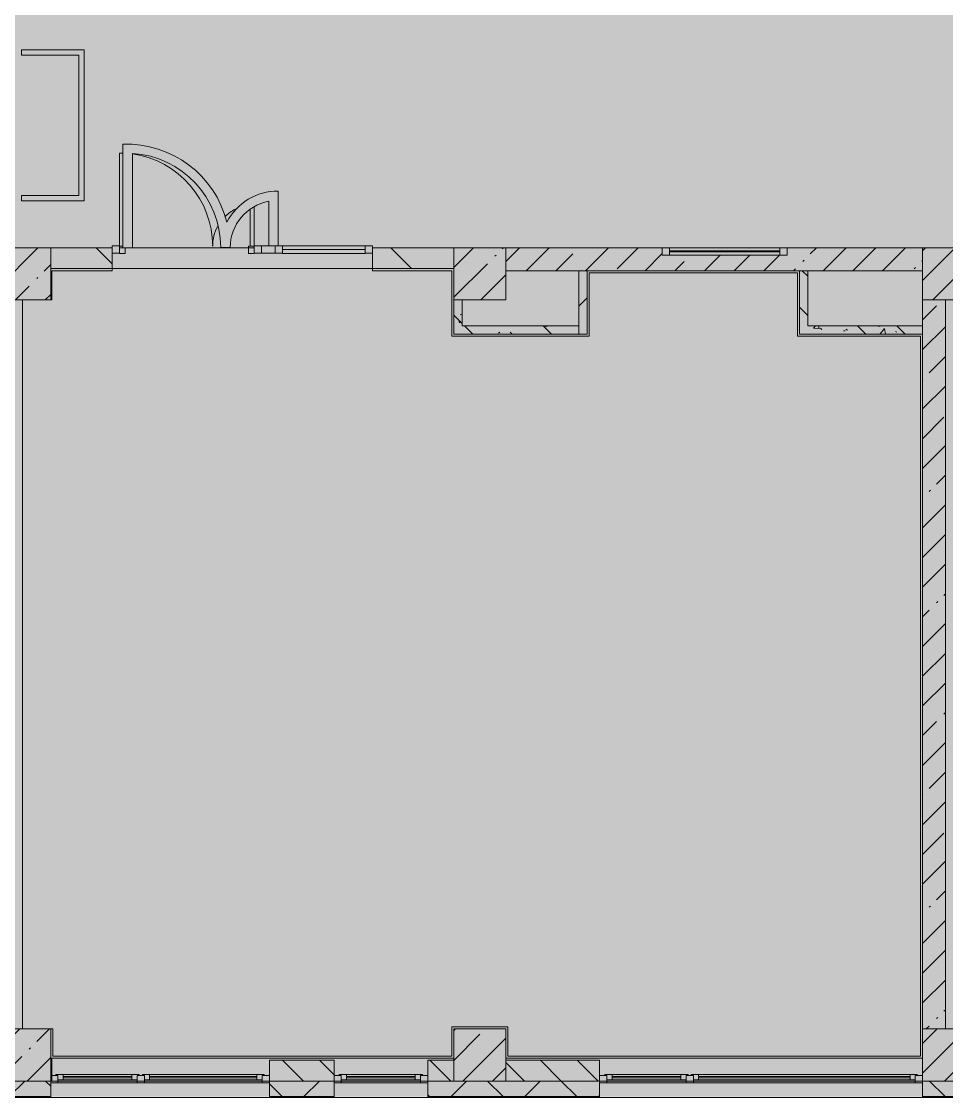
# Model space of a CAD drawing. Header units: millimetres. Extents: x -8624 to 200327, y -8553 to 29000.
# Drawn here: x 38760 to 47640, y -258 to 10073 of the extents above; entities that cross this region are included whole.
import ezdxf

# ---------------------------------------------------------------- set-up
doc = ezdxf.new("R2010")
doc.units = ezdxf.units.MM
doc.layers.add('A-DETL-GENF-1', color=7, linetype='Continuous', lineweight=9, true_color=0xc0c0c0, transparency=0.4)
for name, color, linetype, lineweight, true_color in [('A-DETL-GENF-3', 7, 'Continuous', 5, 0xb7b7b7), ('A-DOOR-2', 7, 'Continuous', 5, 0xe2e2e2), ('A-DOOR-3', 7, 'Continuous', 5, 0xb7b7b7), ('A-FLOR-1', 7, 'Continuous', 5, 0xb7b7b7), ('A-GLAZ-1', 7, 'Continuous', 5, 0x737373), ('A-GLAZ-CURT-1', 7, 'Continuous', 5, 0x737373), ('A-GLAZ-CWMG-1', 7, 'Continuous', 5, 0x737373), ('A-WALL-1', 7, 'Continuous', 5, 0x737373), ('A-WALL-2', 7, 'Continuous', 9, 0x737373), ('I-WALL-2', 7, 'Continuous', 5, 0x737373), ('I-WALL-3', 7, 'Continuous', 5, 0x787878), ('S-COLS-1', 7, 'Continuous', 5, 0x737373)]:
    doc.layers.add(name, color=color, linetype=linetype, lineweight=lineweight, true_color=true_color)
for name, color, linetype, lineweight in [('A-WALL', 7, 'Continuous', 5), ('A-WALL-3', 7, 'Continuous', 9), ('I-WALL', 7, 'Continuous', 5), ('S-COLS', 7, 'Continuous', 5)]:
    doc.layers.add(name, color=color, linetype=linetype, lineweight=lineweight)
pattern_1 = [(45, (0, 0), (-285.123, 285.123), []), (45, (285.12, 0), (-285.123, 285.123), [504.031, -100.806, 16.764, -84.042])]
pattern_2 = [(135, (0, 0), (-377.171, -377.171), [533.4, -88.9, 17.78, -88.9]), (135, (0, 376.94), (-377.171, -377.171), []), (50, (0, 0), (637.6445, -55.7866), [66.675, -733.425]), (355, (0, 0), (-123.349, 668.699), [53.34, -586.74]), (100.451, (53.14, -4.65), (514.299, 612.908), [56.665, -623.315]), (46.184, (0, 177.8), (948.776, -147.15), [100.012, -1100.137]), (96.636, (79.1, 165.5), (830.909, 865.997), [84.998, -934.973]), (351.184, (0, 177.8), (830.918, 865.988), [80.01, -880.11]), (21, (88.9, 133.35), (530.6506, -357.928), [66.675, -733.425]), (326, (88.9, 133.35), (216.308, 644.6585), [53.34, -586.74]), (71.451, (133.1, 103.5), (746.9596, 286.724), [56.665, -623.315]), (37.5, (0, 0), (10.8105, 295.9426), [16.764, -562.864, 16.764, -578.866, -588.962]), (37.5, (0, 0), (10.8105, 295.9426), [-1175.258, 16.764, -572.198]), (7.5, (0, 0), (233.8692, 350.6318), [16.764, -322.834, 16.764, -549.529, -224.472]), (7.5, (0, 0), (233.8692, 350.6318), [-905.891, 16.764, -207.708]), (327.5, (-198.25, 0), (474.5678, -20.0513), [16.764, -205.486, 16.764, -676.656, -920.115]), (327.5, (-198.25, 0), (474.5678, -20.0513), [-915.67, 16.764, -903.351]), (317.5, (-287.15, 0), (518.452, 88.9934), [16.764, -272.161, 16.764, -443.738, -653.415]), (317.5, (-287.15, 0), (518.452, 88.9934), [-749.427, 16.764, -636.651])]

# ---------------------------------------------------------------- blocks, each defined once
blk = doc.blocks.new('BSC_Колонна _Прямоугольная - 500х500-23286270-3_1_2_птичка копия 1')
at = {"layer": 'S-COLS'}
h = blk.add_hatch(dxfattribs=at)
h.set_pattern_fill('FP_2', color=256, style=0, pattern_type=2)
h.set_pattern_definition([(45, (-38790, -7650), (-285.123, 285.123), []), (45, (-38504.88, -7650), (-285.123, 285.123), [504.031, -100.806, 16.764, -84.042])])
h.paths.add_polyline_path([(-250, -250), (250, -250), (250, 250), (-250, 250), (-250, -119)])
at = {"layer": 'S-COLS-1'}
for p, q in [((250, 250), (-250, 250)), ((-250, 250), (-250, -250)), ((250, -250), (250, 250)), ((-250, -250), (250, -250))]:
    blk.add_line(p, q, dxfattribs=at)
blk = doc.blocks.new('BSC_Колонна _Прямоугольная - 500х500-V1-3_1_2_птичка копия 1')
at = {"layer": 'S-COLS'}
h = blk.add_hatch(dxfattribs=at)
h.set_pattern_fill('FP_3', color=256, style=0, pattern_type=2)
h.set_pattern_definition([(45, (-43160, -7650), (-285.123, 285.123), []), (45, (-42874.88, -7650), (-285.123, 285.123), [504.031, -100.806, 16.764, -84.042])])
h.paths.add_polyline_path([(-250, -250), (250, -250), (250, 250), (-250, 250)])
at = {"layer": 'S-COLS-1'}
for p, q in [((250, 250), (-250, 250)), ((-250, 250), (-250, -250)), ((250, -250), (250, 250)), ((-250, -250), (250, -250))]:
    blk.add_line(p, q, dxfattribs=at)
blk = doc.blocks.new('BSC_Колонна _Прямоугольная - 500х500-V2-3_1_2_птичка копия 1')
at = {"layer": 'S-COLS'}
h = blk.add_hatch(dxfattribs=at)
h.set_pattern_fill('FP_4', color=256, style=0, pattern_type=2)
h.set_pattern_definition([(45, (-47660, -7650), (-285.123, 285.123), []), (45, (-47374.88, -7650), (-285.123, 285.123), [504.031, -100.806, 16.764, -84.042])])
h.paths.add_polyline_path([(-250, -250), (250, -250), (250, 250), (-250, 250)])
at = {"layer": 'S-COLS-1'}
for p, q in [((250, 250), (-250, 250)), ((-250, 250), (-250, -250)), ((250, -250), (250, 250)), ((-250, -250), (250, -250))]:
    blk.add_line(p, q, dxfattribs=at)
blk = doc.blocks.new('BSC_Колонна _Прямоугольная - 500х500-V7-3_1_2_птичка копия 1')
at = {"layer": 'S-COLS'}
h = blk.add_hatch(dxfattribs=at)
h.set_pattern_fill('FP_9', color=256, style=0, pattern_type=2)
h.set_pattern_definition([(45, (-38790, -150), (-285.123, 285.123), []), (45, (-38504.88, -150), (-285.123, 285.123), [504.031, -100.806, 16.764, -84.042])])
h.paths.add_polyline_path([(-250, -250), (250, -250), (250, 250), (-250, 250), (-250, -75)])
at = {"layer": 'S-COLS-1'}
for p, q in [((250, 250), (-250, 250)), ((-250, 250), (-250, -250)), ((250, -250), (250, 250)), ((-250, -250), (250, -250))]:
    blk.add_line(p, q, dxfattribs=at)
blk = doc.blocks.new('BSC_Колонна _Прямоугольная - 500х500-V8-3_1_2_птичка копия 1')
at = {"layer": 'S-COLS'}
h = blk.add_hatch(dxfattribs=at)
h.set_pattern_fill('FP_10', color=256, style=0, pattern_type=2)
h.set_pattern_definition([(45, (-43160, -150), (-285.123, 285.123), []), (45, (-42874.88, -150), (-285.123, 285.123), [504.031, -100.806, 16.764, -84.042])])
h.paths.add_polyline_path([(-250, -250), (250, -250), (250, 250), (-250, 250), (-250, -75)])
at = {"layer": 'S-COLS-1'}
for p, q in [((250, 250), (-250, 250)), ((-250, 250), (-250, -250)), ((250, -250), (250, 250)), ((-250, -250), (250, -250))]:
    blk.add_line(p, q, dxfattribs=at)
blk = doc.blocks.new('BSC_Колонна _Прямоугольная - 500х500-V9-3_1_2_птичка копия 1')
at = {"layer": 'S-COLS'}
h = blk.add_hatch(dxfattribs=at)
h.set_pattern_fill('FP_11', color=256, style=0, pattern_type=2)
h.set_pattern_definition([(45, (-47660, -150), (-285.123, 285.123), []), (45, (-47374.88, -150), (-285.123, 285.123), [504.031, -100.806, 16.764, -84.042])])
h.paths.add_polyline_path([(-250, -250), (250, -250), (250, 250), (-250, 250), (-250, -75)])
at = {"layer": 'S-COLS-1'}
for p, q in [((250, 250), (-250, 250)), ((-250, 250), (-250, -250)), ((250, -250), (250, 250)), ((-250, -250), (250, -250))]:
    blk.add_line(p, q, dxfattribs=at)
blk = doc.blocks.new('120_Окно_СКБ_2Ст - 120_Окно_СКБ_2Ст 3100х2500 _мал_створка слева_ 2-V32-3_1_2_птичка копия 1')
at = {"layer": 'A-GLAZ-1'}
for p, q in [((-1550, -127), (-1550, -57)), ((-1550, -57), (-1480, -57)), ((1550, -57), (-1550, -57)), ((-1480, -57), (-1480, -127)), ((650, -87), (-1480, -87)), ((-1480, -87), (-1480, -127)), ((-1430, -137), (-1430, -87)), ((600, -137), (600, -87)), ((650, -127), (650, -57)), ((650, -57), (720, -57)), ((650, -127), (650, -87)), ((720, -57), (720, -127)), ((1480, -87), (720, -87)), ((720, -87), (720, -127)), ((770, -137), (770, -87)), ((1430, -137), (1430, -87)), ((1480, -127), (1480, -57)), ((1480, -57), (1550, -57)), ((1480, -127), (1480, -87)), ((1550, -57), (1550, -127)), ((-1480, -127), (-1550, -127)), ((-1550, -127), (-1500, -127)), ((-1480, -127), (-1500, -127)), ((-1500, -127), (-1500, -137)), ((-1500, -137), (670, -137)), ((670, -137), (-1500, -137)), ((-1430, -107), (600, -107)), ((600, -117), (-1430, -117)), ((720, -127), (650, -127)), ((670, -127), (650, -127)), ((670, -127), (700, -127)), ((670, -137), (670, -127)), ((720, -127), (700, -127)), ((700, -127), (700, -137)), ((700, -137), (1500, -137)), ((1500, -137), (700, -137)), ((770, -107), (1430, -107)), ((1430, -117), (770, -117)), ((1550, -127), (1480, -127)), ((1500, -127), (1480, -127)), ((1500, -127), (1550, -127)), ((1500, -137), (1500, -127))]:
    blk.add_line(p, q, dxfattribs=at)
blk = doc.blocks.new('120_Окно_СКБ_2Ст - 120_Окно_СКБ_2Ст 2100х2400 _мал створка справа_-V33-3_1_2_птичка копия 1')
at = {"layer": 'A-GLAZ-1'}
for p, q in [((-1050, -127), (-1050, -57)), ((-1050, -57), (-980, -57)), ((1050, -57), (-1050, -57)), ((-980, -57), (-980, -127)), ((150, -87), (-980, -87)), ((-980, -87), (-980, -127)), ((-930, -137), (-930, -87)), ((100, -137), (100, -87)), ((150, -127), (150, -57)), ((150, -57), (220, -57)), ((150, -127), (150, -87)), ((220, -57), (220, -127)), ((980, -87), (220, -87)), ((220, -87), (220, -127)), ((270, -137), (270, -87)), ((930, -137), (930, -87)), ((980, -127), (980, -57)), ((980, -57), (1050, -57)), ((980, -127), (980, -87)), ((1050, -57), (1050, -127)), ((-980, -127), (-1050, -127)), ((-1050, -127), (-1000, -127)), ((-980, -127), (-1000, -127)), ((-1000, -127), (-1000, -137)), ((-1000, -137), (170, -137)), ((170, -137), (-1000, -137)), ((-930, -107), (100, -107)), ((100, -117), (-930, -117)), ((220, -127), (150, -127)), ((170, -127), (150, -127)), ((170, -127), (200, -127)), ((170, -137), (170, -127)), ((220, -127), (200, -127)), ((200, -127), (200, -137)), ((200, -137), (1000, -137)), ((1000, -137), (200, -137)), ((270, -107), (930, -107)), ((930, -117), (270, -117)), ((1050, -127), (980, -127)), ((1000, -127), (980, -127)), ((1000, -127), (1050, -127)), ((1000, -137), (1000, -127))]:
    blk.add_line(p, q, dxfattribs=at)
blk = doc.blocks.new('120_Окно_СКБ_1Ст - 120_Окно_СКБ_1Ст 900х2500_h_-V30-3_1_2_птичка копия 1')
at = {"layer": 'A-GLAZ-1'}
for p, q in [((-450, -127), (-450, -57)), ((-450, -57), (-380, -57)), ((450, -57), (-450, -57)), ((-380, -57), (-380, -127)), ((380, -87), (-380, -87)), ((-380, -87), (-380, -127)), ((-330, -137), (-330, -87)), ((330, -137), (330, -87)), ((380, -127), (380, -57)), ((380, -57), (450, -57)), ((380, -127), (380, -87)), ((450, -57), (450, -127)), ((-380, -127), (-450, -127)), ((-450, -127), (-400, -127)), ((-380, -127), (-400, -127)), ((-400, -127), (-400, -137)), ((-400, -137), (400, -137)), ((400, -137), (-400, -137)), ((-330, -107), (330, -107)), ((330, -117), (-330, -117)), ((450, -127), (380, -127)), ((400, -127), (380, -127)), ((400, -127), (450, -127)), ((400, -137), (400, -127))]:
    blk.add_line(p, q, dxfattribs=at)
blk = doc.blocks.new('Прямоугольный импост - 50 x 70 мм-V158-3_1_2_птичка копия 1')
at = {"layer": 'A-GLAZ-CWMG-1'}
for p, q in [((-70, 35), (0, 35)), ((-70, -35), (-70, 35)), ((0, 35), (0, -35)), ((0, -35), (-70, -35))]:
    blk.add_line(p, q, dxfattribs=at)
blk = doc.blocks.new('Дверь_Витражная_остекление_ - ДВН_ДАО_Главный вход_1200 в свету-V159-3_1_2_птичка копия 1')
at = {"layer": 'A-DOOR-2'}
for points in [[(-647, 30), (-613, 35), (-613, 925), (-647, 922), (-647, 35)], [(647, 30), (647, 410), (607, 378), (607, 30)]]:
    blk.add_hatch(color=256, dxfattribs=at).paths.add_polyline_path(points)
at = {"layer": 'A-DETL-GENF-3'}
for p, q in [((-613, 925), (-647, 925)), ((-647, 925), (-647, 35)), ((607, 385), (607, 30)), ((647, 35), (647, 410)), ((-647, 30), (-613, 30)), ((-613, 30), (-647, 30)), ((-592, -40), (-592, 15)), ((592, -40), (592, 30)), ((592, 30), (647, 30)), ((607, 30), (647, 30)), ((-647, -40), (-592, -40)), ((647, -40), (592, -40))]:
    blk.add_line(p, q, dxfattribs=at)
at = {"layer": 'A-DOOR-3'}
for p, q in [((-647, 925), (-647, 35)), ((647, 410), (647, 35))]:
    blk.add_line(p, q, dxfattribs=at)
for centre, radius, start, end in [((-647, 30), 895, 87.7864, 90), ((-647, 30), 895, 360, 81.929), ((647, 30), 400, 117.1206, 134.5389), ((647, 30), 400, 151.213, 180)]:
    blk.add_arc(centre, radius, start, end, dxfattribs=at)
blk = doc.blocks.new('Системная панель - Стемалит - 40мм-V160-3_1_2_птичка копия 1')
at = {"layer": 'A-GLAZ-CURT-1'}
for p, q in [((65, 35), (-65, 35)), ((-65, 35), (-65, -35)), ((65, -35), (65, 35)), ((-65, -35), (65, -35))]:
    blk.add_line(p, q, dxfattribs=at)
blk = doc.blocks.new('Прямоугольный импост - 50 x 70 мм-V161-3_1_2_птичка копия 1')
at = {"layer": 'A-GLAZ-CWMG-1'}
for p, q in [((-35, 35), (35, 35)), ((-35, -35), (-35, 35)), ((35, 35), (35, -35)), ((35, -35), (-35, -35))]:
    blk.add_line(p, q, dxfattribs=at)
blk = doc.blocks.new('Прямоугольный импост - 50 x 70 мм-V162-3_1_2_птичка копия 1')
at = {"layer": 'A-GLAZ-CWMG-1'}
for p, q in [((0, 35), (-70, 35)), ((-70, 35), (-70, -35)), ((0, -35), (0, 35)), ((-70, -35), (0, -35))]:
    blk.add_line(p, q, dxfattribs=at)
blk = doc.blocks.new('Системная панель - Стекло - 40мм-V163-3_1_2_птичка копия 1')
at = {"layer": 'A-GLAZ-CURT-1'}
for p, q in [((397.5, 0), (-397.5, 0)), ((-397.5, 0), (-397.5, -40)), ((397.5, -40), (397.5, 0)), ((-397.5, -40), (397.5, -40))]:
    blk.add_line(p, q, dxfattribs=at)
blk = doc.blocks.new('Прямоугольный импост - 50 x 70 мм-V164-3_1_2_птичка копия 1')
at = {"layer": 'A-GLAZ-CWMG-1'}
for p, q in [((-35, 35), (35, 35)), ((-35, -35), (-35, 35)), ((35, 35), (35, -35)), ((35, -35), (-35, -35))]:
    blk.add_line(p, q, dxfattribs=at)
blk = doc.blocks.new('Прямоугольный импост - 50 x 70 мм-V165-3_1_2_птичка копия 1')
at = {"layer": 'A-GLAZ-CWMG-1'}
blk.add_line((42060, 7920), (41265, 7920), dxfattribs=at)
blk = doc.blocks.new('120_Окно_СКБ_1Ст - 120_Окно_СКБ_1Ст 400х1200 EI30-V171-3_1_2_птичка копия 1')
at = {"layer": 'A-GLAZ-1'}
for p, q in [((-600, 40), (-600, 110)), ((-600, 110), (-530, 110)), ((600, 110), (-600, 110)), ((-530, 110), (-530, 40)), ((530, 40), (530, 110)), ((530, 110), (600, 110)), ((600, 110), (600, 40)), ((-530, 40), (-600, 40)), ((-600, 40), (600, 40)), ((530, 80), (-530, 80)), ((530, 70), (-530, 70)), ((600, 40), (530, 40))]:
    blk.add_line(p, q, dxfattribs=at)

msp = doc.modelspace()

# ---------------------------------------------------------------- hatches: boundary and pattern name
at = {"layer": 'A-DETL-GENF-1'}
msp.add_hatch(color=256, dxfattribs=at).paths.add_polyline_path([(73932, -251.7), (75850, -251.7), (75850, 3288.3), (84570, 3288.3), (84570, 27348.3), (41910, 27348.3), (41910, 23888.3), (38310.1, 23888.3), (38310.1, -251.7), (72154, -251.7)])
at = {"layer": 'A-WALL'}
h = msp.add_hatch(dxfattribs=at)
h.set_pattern_fill('FP_25', color=256, style=0, pattern_type=2)
h.set_pattern_definition([(135, (0, 0), (-176.7767, -176.7767), [])])
h.paths.add_polyline_path([(57041.8, -100), (57810, -100), (57810, 100), (56910, 100), (56910, -100)])
h.paths.add_polyline_path([(55510, -100), (55510, 100), (54760, 100), (54760, -100)])
h.paths.add_polyline_path([(61410, -100), (61610, -100), (61610, 100), (61410, 100), (61410, 42.9)])
h.paths.add_polyline_path([(64260, -100), (64260, 100), (63710, 100), (63710, -100)])
h.paths.add_polyline_path([(65410, -100), (65410, 100), (65160, 100), (65160, -100)])
h.paths.add_polyline_path([(50260, -100), (51010, -100), (51010, 100), (50260, 100), (50260, 75)])
h.paths.add_polyline_path([(52410, -100), (52660, -100), (52660, 100), (52410, 100), (52410, 33.3)])
h.paths.add_polyline_path([(43707.4, -100), (44310, -100), (44310, 100), (43410, 100), (43410, -100)])
h.paths.add_polyline_path([(48152.2, -100), (48160, -100), (48160, 100), (47910, 100), (47910, -100)])
h.paths.add_polyline_path([(41760, -100), (41760, 100), (41140, 100), (41140, -100)])
h.paths.add_polyline_path([(42660, -100), (42910, -100), (42910, 100), (42660, 100), (42660, 75)])
h.paths.add_polyline_path([(38490, -100), (38540, -100), (38540, 100), (38490, 100), (38490, 75)])
h = msp.add_hatch(dxfattribs=at)
h.set_pattern_fill('FP_27', color=256, style=0, pattern_type=2)
h.set_pattern_definition([(45, (0, 0), (-353.5534, 353.5534), []), (135, (0, 0), (-353.5534, -353.5534), [])])
h.paths.add_polyline_path([(56627.1, -250), (56627.1, -100), (56410, -100), (56410, -250)])
h.paths.add_polyline_path([(55510, -250), (55510, -100), (54760, -100), (54760, -250)])
h.paths.add_polyline_path([(50260, -250), (51010, -250), (51010, -100), (50260, -100)])
h.paths.add_polyline_path([(48160, -250), (48160, -100), (47410, -100), (47410, -250), (48152.2, -250)])
h.paths.add_polyline_path([(43707.4, -250), (44310, -250), (44310, -100), (42660, -100), (42660, -250)])
h.paths.add_polyline_path([(41760, -250), (41760, -100), (41140, -100), (41140, -250)])
h.paths.add_polyline_path([(52660, -250), (52660, -100), (51910, -100), (51910, -250), (52597, -250)])
h.paths.add_polyline_path([(38327.9, -250), (39040, -250), (39040, -100), (38310.1, -100), (38310.4, -250)])
at = {"layer": 'I-WALL'}
h = msp.add_hatch(dxfattribs=at)
h.set_pattern_fill('FP_26', color=256, style=0, pattern_type=2)
h.set_pattern_definition([(135, (0, 0), (-353.5534, -353.5534), [])])
h.paths.add_polyline_path([(42130, 7700), (42910, 7700), (42910, 7900), (42130, 7900)])
h.paths.add_polyline_path([(38490, 7700), (38540, 7700), (38540, 7900), (38490, 7900)])
h.paths.add_polyline_path([(39040, 7700), (39630, 7700), (39630, 7900), (39040, 7900), (39040, 7764.4)])
h = msp.add_hatch(dxfattribs=at)
h.set_pattern_fill('FP_23', color=256, style=0, pattern_type=2)
h.set_pattern_definition(pattern_1)
h.paths.add_polyline_path([(47263.3, 7680), (47410, 7680), (47410, 7900), (46110, 7900), (46110, 7830), (44910, 7830), (44910, 7900), (43410, 7900), (43410, 7680), (46310, 7680)])
h = msp.add_hatch(dxfattribs=at)
h.set_pattern_fill('FP_28', color=256, style=0, pattern_type=2)
h.set_pattern_definition([(45, (0, 0), (-176.7767, 176.7767), [])])
h.paths.add_polyline_path([(44190, 7070), (44190, 7680), (44110, 7680), (44110, 7070)])
h = msp.add_hatch(dxfattribs=at)
h.set_pattern_fill('FP_23', color=256, style=0, pattern_type=2)
h.set_pattern_definition(pattern_1)
h.paths.add_polyline_path([(47630, 400), (47630, 7400), (47410, 7400), (47410, 400), (47620.5, 400)])
at = {"layer": 'I-WALL-3'}
h = msp.add_hatch(dxfattribs=at)
h.set_pattern_fill('FP_33', color=256, style=0, pattern_type=2)
h.set_pattern_definition(pattern_2)
h.paths.add_polyline_path([(46310, 7070), (46310, 7680), (46230, 7680), (46230, 7070)])
h = msp.add_hatch(dxfattribs=at)
h.set_pattern_fill('FP_33', color=256, style=0, pattern_type=2)
h.set_pattern_definition(pattern_2)
h.paths.add_polyline_path([(42990, 7150), (42990, 7400), (42910, 7400), (42910, 7150)])
h = msp.add_hatch(dxfattribs=at)
h.set_pattern_fill('FP_33', color=256, style=0, pattern_type=2)
h.set_pattern_definition(pattern_2)
h.paths.add_polyline_path([(44110, 7070), (44110, 7150), (42910, 7150), (42910, 7070), (43707.4, 7070)])
h = msp.add_hatch(dxfattribs=at)
h.set_pattern_fill('FP_33', color=256, style=0, pattern_type=2)
h.set_pattern_definition(pattern_2)
h.paths.add_polyline_path([(47410, 7070), (47410, 7150), (46310, 7150), (46310, 7070), (47263.3, 7070)])

# ---------------------------------------------------------------- linework, layer by layer
at = {"layer": 'A-FLOR-1'}
for p, q in [((39360, 9799.8), (38760, 9799.8)), ((38760, 9799.8), (38760, 9749.8)), ((38760, 9749.8), (39310, 9749.8)), ((39310, 9749.8), (39310, 8401.7)), ((39360, 8351.7), (39360, 9799.8)), ((39734, 8894.4), (39734, 7900)), ((39824, 7900), (39824, 8806.8)), ((39310, 8401.7), (38760, 8401.7)), ((38760, 8401.7), (38760, 8351.7)), ((41224.2, 7920), (41224.2, 8443.9)), ((38760, 8351.7), (39360, 8351.7)), ((41134.2, 8346.4), (41134.2, 7920)), ((39734, 7900), (39824, 7900)), ((40672.7, 7903.5), (40762.7, 7903.5)), ((39630, 7680), (39050, 7680)), ((39050, 7680), (39050, 7400)), ((39630, 7700), (39630, 7680)), ((42130, 7680), (42130, 7700)), ((42890, 7680), (42130, 7680)), ((42890, 7050), (42890, 7680)), ((46210, 7660), (44210, 7660)), ((44210, 7660), (44210, 7050)), ((46210, 7050), (46210, 7660)), ((38770, 7400), (38770, 400)), ((39050, 7400), (39040, 7400)), ((44210, 7050), (42890, 7050)), ((47390, 7050), (46210, 7050)), ((47390, 140), (47390, 7050)), ((42890, 140), (42890, 420)), ((42890, 420), (43430, 420)), ((43430, 420), (43430, 140)), ((39040, 400), (39060, 400)), ((39060, 400), (39060, 140)), ((39060, 140), (42890, 140)), ((43430, 140), (47390, 140))]:
    msp.add_line(p, q, dxfattribs=at)
for centre, radius, start, end in [((39767.7, 7900), 995, 14.33829, 91.93805), ((39767.6, 7903.5), 905, 360, 86.42904), ((41216.7, 7900), 544, 89.21005, 153.06648), ((41216.7, 7900), 454, 100.46985, 179.55829)]:
    msp.add_arc(centre, radius, start, end, dxfattribs=at)
at = {"layer": 'A-WALL'}
for p, q in [((41140, -258), (36523, -258)), ((55510, -258), (41140, -258))]:
    msp.add_line(p, q, dxfattribs=at)
at = {"layer": 'A-WALL-1'}
for p, q in [((41760, 100), (41140, 100)), ((41140, 100), (41140, -258)), ((41760, 75), (41760, 100)), ((41760, -258), (41760, 73.6)), ((42910, 100), (42660, 100)), ((42660, 100), (42660, -258)), ((44310, 100), (43410, 100)), ((44310, -258), (44310, 100)), ((39040, -258), (39040, -100)), ((39040, -100), (39050, -100)), ((41760, -100), (42660, -100)), ((44310, -100), (47410, -100)), ((47410, -100), (47410, -258))]:
    msp.add_line(p, q, dxfattribs=at)
at = {"layer": 'A-WALL-2'}
for p, q in [((44190, 7680), (44110, 7680)), ((46310, 7680), (46230, 7680)), ((44110, 7070), (44110, 7150)), ((47410, 7070), (47410, 7150)), ((41140, -100), (41760, -100)), ((42660, -100), (42910, -100)), ((43410, -100), (44310, -100)), ((41140, -250), (41760, -250)), ((42660, -250), (44310, -250)), ((47410, -250), (48160, -250))]:
    msp.add_line(p, q, dxfattribs=at)
at = {"layer": 'A-WALL-3'}
for p, q in [((37423, -250), (39040, -250)), ((37423, -253), (39040, -253)), ((41140, -253), (41760, -253)), ((42660, -253), (44310, -253)), ((47410, -253), (48160, -253))]:
    msp.add_line(p, q, dxfattribs=at)
at = {"layer": 'I-WALL-2'}
for p, q in [((39630, 7900), (39040, 7900)), ((39630, 7700), (39630, 7900)), ((39700, 7900), (39734, 7900)), ((39824, 7900), (40995, 7900)), ((42910, 7900), (42130, 7900)), ((42130, 7900), (42130, 7700)), ((44910, 7900), (43410, 7900)), ((47410, 7900), (46110, 7900)), ((42910, 7700), (39040, 7700)), ((43410, 7680), (44110, 7680)), ((44110, 7680), (44110, 7150)), ((44190, 7070), (44190, 7680)), ((44190, 7680), (46230, 7680)), ((46230, 7680), (46230, 7070)), ((46310, 7150), (46310, 7680)), ((46310, 7680), (47410, 7680)), ((42910, 7400), (42910, 7070)), ((42990, 7150), (42990, 7400)), ((47410, 7400), (47410, 7150)), ((47630, 400), (47630, 7400)), ((44110, 7150), (42990, 7150)), ((47410, 7150), (46310, 7150)), ((42910, 7070), (44190, 7070)), ((46230, 7070), (47410, 7070)), ((47410, 7070), (47410, 400)), ((39050, 120), (42910, 120)), ((39050, 120), (39050, -100)), ((43410, 120), (47410, 120)), ((41140, -100), (39050, -100))]:
    msp.add_line(p, q, dxfattribs=at)

# ---------------------------------------------------------------- block references
at = {"layer": 'A-DOOR-3'}
msp.add_blockref('Дверь_Витражная_остекление_ - ДВН_ДАО_Главный вход_1200 в свету-V159-3_1_2_птичка копия 1', (40347.5, 7885), dxfattribs=at)
at = {"layer": 'A-GLAZ-1'}
msp.add_blockref('120_Окно_СКБ_1Ст - 120_Окно_СКБ_1Ст 400х1200 EI30-V171-3_1_2_птичка копия 1', (45510, 7790), dxfattribs=at)
at = {"layer": 'A-GLAZ-1', "rotation": 180}
for name, p in [('120_Окно_СКБ_2Ст - 120_Окно_СКБ_2Ст 2100х2400 _мал створка справа_-V33-3_1_2_птичка копия 1', (40090, -175)), ('120_Окно_СКБ_1Ст - 120_Окно_СКБ_1Ст 900х2500_h_-V30-3_1_2_птичка копия 1', (42210, -175)), ('120_Окно_СКБ_2Ст - 120_Окно_СКБ_2Ст 3100х2500 _мал_створка слева_ 2-V32-3_1_2_птичка копия 1', (45860, -175))]:
    msp.add_blockref(name, p, dxfattribs=at)
at = {"layer": 'A-GLAZ-CURT-1'}
for name, p in [('Системная панель - Стемалит - 40мм-V160-3_1_2_птичка копия 1', (41130, 7885)), ('Системная панель - Стекло - 40мм-V163-3_1_2_птичка копия 1', (41662.5, 7885))]:
    msp.add_blockref(name, p, dxfattribs=at)
at = {"layer": 'A-GLAZ-CWMG-1', "rotation": 180}
msp.add_blockref('Прямоугольный импост - 50 x 70 мм-V162-3_1_2_птичка копия 1', (39630, 7885), dxfattribs=at)
at = {"layer": 'A-GLAZ-CWMG-1', "extrusion": (0, 0, -1), "rotation": 180}
for name, p in [('Прямоугольный импост - 50 x 70 мм-V161-3_1_2_птичка копия 1', (-41030, 7885)), ('Прямоугольный импост - 50 x 70 мм-V164-3_1_2_птичка копия 1', (-41230, 7885)), ('Прямоугольный импост - 50 x 70 мм-V158-3_1_2_птичка копия 1', (-42130, 7885))]:
    msp.add_blockref(name, p, dxfattribs=at)
at = {"layer": 'A-GLAZ-CWMG-1'}
msp.add_blockref('Прямоугольный импост - 50 x 70 мм-V165-3_1_2_птичка копия 1', (0, 0), dxfattribs=at)
at = {"layer": 'S-COLS-1'}
for name, p in [('BSC_Колонна _Прямоугольная - 500х500-23286270-3_1_2_птичка копия 1', (38790, 7650)), ('BSC_Колонна _Прямоугольная - 500х500-V1-3_1_2_птичка копия 1', (43160, 7650)), ('BSC_Колонна _Прямоугольная - 500х500-V2-3_1_2_птичка копия 1', (47660, 7650)), ('BSC_Колонна _Прямоугольная - 500х500-V7-3_1_2_птичка копия 1', (38790, 150)), ('BSC_Колонна _Прямоугольная - 500х500-V8-3_1_2_птичка копия 1', (43160, 150)), ('BSC_Колонна _Прямоугольная - 500х500-V9-3_1_2_птичка копия 1', (47660, 150))]:
    msp.add_blockref(name, p, dxfattribs=at)

doc.saveas('drawing.dxf')
